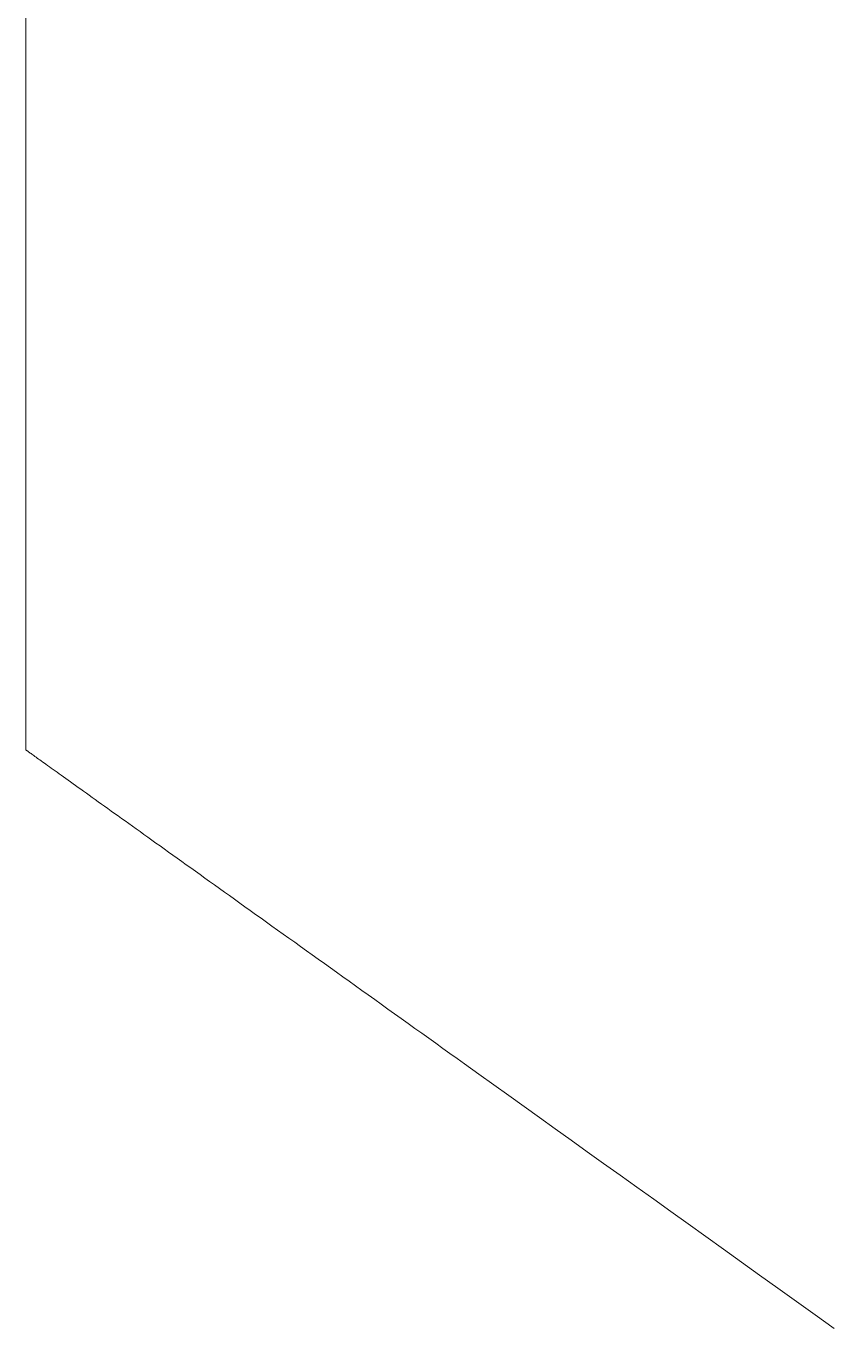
# Model space of a CAD drawing. Header units: millimetres. Extents: x 144517 to 159919, y -31393 to -20504.
# Drawn here: x 158298.3 to 158306.34, y -29900.21 to -29887.32 of the extents above; entities that cross this region are included whole.
import ezdxf

# ---------------------------------------------------------------- set-up
doc = ezdxf.new("R2010")
doc.units = ezdxf.units.MM
doc.header["$MEASUREMENT"] = 0
doc.layers.add('A - SHEET', color=7, linetype='Continuous', lineweight=9)
doc.layers.add('Layer 1', color=7, linetype='Continuous')

# ---------------------------------------------------------------- blocks, each defined once
blk = doc.blocks.new('agdsggad')
at = {"layer": 'Layer 1', "lineweight": 0}
blk.add_lwpolyline([(258.7681, 436.7969), (258.7681, 436.716), (258.7681, 436.6358), (258.7681, 436.5566), (258.7681, 436.4781), (258.7681, 436.4006), (258.7681, 436.324), (258.7681, 436.2483), (258.7681, 436.1734), (258.7681, 436.0996), (258.7681, 436.0266), (258.7681, 435.9546), (258.7681, 435.8836), (258.7681, 435.8136), (258.7681, 435.7446), (258.7681, 435.6765), (258.7681, 435.6095), (258.7681, 435.5436), (258.7681, 435.4787), (258.7681, 435.4466), (258.7681, 435.4148), (258.7681, 435.3833), (258.7681, 435.352), (258.7681, 435.321), (258.7681, 435.2903), (258.7681, 435.2599), (258.7681, 435.2297), (258.7681, 435.1999), (258.7681, 435.1703), (258.7681, 435.1409), (258.7681, 435.1119), (258.7681, 435.0832), (258.7681, 435.0547), (258.7681, 435.0265), (258.7681, 434.9986), (258.7681, 434.9711), (258.7681, 434.9438), (258.7681, 434.9168), (258.7681, 434.8901), (258.7681, 434.8636), (258.7681, 434.8375), (258.7681, 434.8117), (258.7681, 434.7862), (258.7681, 434.761), (258.7681, 434.7361), (258.7681, 434.7116), (258.7681, 434.6873), (258.7681, 434.6633), (258.7681, 434.6397), (258.7681, 434.6163), (258.7681, 434.5933), (258.7681, 434.5706), (258.7681, 434.5482), (258.7681, 434.5262), (258.7681, 434.5044), (258.7681, 434.483), (258.7681, 434.4619), (258.7681, 434.4412), (258.7681, 434.4207), (258.7681, 434.4007), (258.7681, 434.3809), (258.7681, 434.3615), (258.7681, 434.3424), (258.7681, 434.3236), (258.7681, 434.3052), (258.7681, 434.2871), (258.7681, 434.2694), (258.7681, 434.252), (258.7681, 434.2349), (258.7681, 434.2182), (258.7681, 434.2019), (258.7681, 434.1859), (258.7681, 434.1702), (258.7681, 434.1549), (258.7681, 434.14), (258.7681, 434.1254), (258.7681, 434.1112), (258.7681, 434.0974), (258.7681, 434.0839), (258.7681, 434.0707), (258.7681, 434.058), (258.7681, 434.0456), (258.7681, 434.0335), (258.7681, 434.0219), (258.7681, 434.0106), (258.7681, 433.9996), (258.7681, 433.9891), (258.7681, 433.9789), (258.7681, 433.9692), (258.7681, 433.9598), (258.7681, 433.9507), (258.7681, 433.9421), (258.7681, 433.9338), (258.7681, 433.926), (258.7681, 433.9185), (258.7681, 433.9114), (258.7681, 433.9047), (258.7681, 433.8984), (258.7681, 433.8925), (258.7681, 433.887), (258.7681, 433.8818), (258.7681, 433.8771), (258.7681, 433.8728), (258.7681, 433.8689), (258.7681, 433.8654), (258.7681, 433.8623), (258.7681, 433.8596), (258.7681, 433.8573), (258.7681, 433.8555), (258.7681, 433.854), (258.7681, 433.853), (258.7681, 433.8523), (258.7681, 433.8521), (258.7681, 433.8521), (258.7683, 433.852), (258.7687, 433.8517), (258.7694, 433.8512), (258.7704, 433.8505), (258.7716, 433.8496), (258.7731, 433.8485), (258.7749, 433.8472), (258.777, 433.8458), (258.7794, 433.8441), (258.782, 433.8422), (258.7849, 433.8401), (258.7881, 433.8378), (258.7915, 433.8354), (258.7952, 433.8327), (258.7992, 433.8299), (258.8035, 433.8268), (258.808, 433.8236), (258.8128, 433.8201), (258.8179, 433.8165), (258.8232, 433.8127), (258.8288, 433.8087), (258.8347, 433.8045), (258.8409, 433.8001), (258.8473, 433.7955), (258.8539, 433.7907), (258.8609, 433.7857), (258.8681, 433.7806), (258.8756, 433.7752), (258.8833, 433.7697), (258.8913, 433.764), (258.8995, 433.758), (258.9081, 433.7519), (258.9168, 433.7457), (258.9259, 433.7392), (258.9352, 433.7325), (258.9448, 433.7257), (258.9546, 433.7186), (258.9647, 433.7114), (258.975, 433.704), (258.9856, 433.6964), (258.9965, 433.6887), (259.0076, 433.6807), (259.0189, 433.6726), (259.0306, 433.6642), (259.0424, 433.6557), (259.0546, 433.6471), (259.067, 433.6382), (259.0796, 433.6291), (259.0925, 433.6199), (259.1057, 433.6105), (259.1191, 433.6009), (259.1327, 433.5911), (259.1466, 433.5812), (259.1608, 433.571), (259.1752, 433.5607), (259.1898, 433.5502), (259.2047, 433.5396), (259.2198, 433.5287), (259.2352, 433.5177), (259.2509, 433.5065), (259.2668, 433.4951), (259.2829, 433.4836), (259.2993, 433.4719), (259.3159, 433.46), (259.3328, 433.4479), (259.3499, 433.4356), (259.3672, 433.4232), (259.3848, 433.4106), (259.4027, 433.3978), (259.4208, 433.3849), (259.4391, 433.3718), (259.4576, 433.3585), (259.4764, 433.345), (259.4955, 433.3314), (259.5148, 433.3176), (259.5343, 433.3036), (259.554, 433.2895), (259.574, 433.2752), (259.5943, 433.2607), (259.6147, 433.246), (259.6354, 433.2312), (259.6564, 433.2162), (259.6775, 433.2011), (259.6989, 433.1858), (259.7206, 433.1703), (259.7424, 433.1546), (259.7645, 433.1388), (259.7869, 433.1228), (259.8094, 433.1066), (259.8322, 433.0903), (259.8553, 433.0738), (259.8785, 433.0572), (259.902, 433.0404), (259.9257, 433.0234), (259.9497, 433.0063), (259.9738, 432.989), (259.9982, 432.9715), (260.0228, 432.9539), (260.0477, 432.9361), (260.0728, 432.9181), (260.0981, 432.9), (260.1236, 432.8818), (260.1493, 432.8633), (260.1753, 432.8447), (260.2015, 432.826), (260.2279, 432.8071), (260.2545, 432.788), (260.2814, 432.7688), (260.3084, 432.7494), (260.3357, 432.7299), (260.3632, 432.7102), (260.391, 432.6903), (260.4189, 432.6703), (260.4471, 432.6501), (260.4755, 432.6298), (260.5041, 432.6094), (260.5619, 432.5679), (260.6206, 432.5259), (260.6802, 432.4833), (260.7406, 432.44), (260.8018, 432.3962), (260.8639, 432.3517), (260.9269, 432.3067), (260.9906, 432.261), (261.0552, 432.2148), (261.1207, 432.1679), (261.1869, 432.1205), (261.254, 432.0725), (261.3218, 432.0239), (261.3905, 431.9748), (261.46, 431.925), (261.5303, 431.8747), (261.6013, 431.8238), (261.6732, 431.7724), (261.7458, 431.7204), (261.8192, 431.6678), (261.8934, 431.6147), (261.9684, 431.561)], dxfattribs=at)
blk = doc.blocks.new('EWRSDG')
at = {"xscale": 3.437246875556696, "yscale": 3.437246875556696, "zscale": 3.437246875556696}
blk.add_blockref('agdsggad', (-192566.76, -259573.4), dxfattribs=at)

msp = doc.modelspace()

# ---------------------------------------------------------------- block references
at = {"layer": 'A - SHEET', "xscale": 0.7307667054224303, "yscale": 0.7307667054224303, "zscale": 0.7307667054224303}
msp.add_blockref('EWRSDG', (298369.7, 158703.315, -0.002), dxfattribs=at)

doc.saveas('drawing.dxf')
